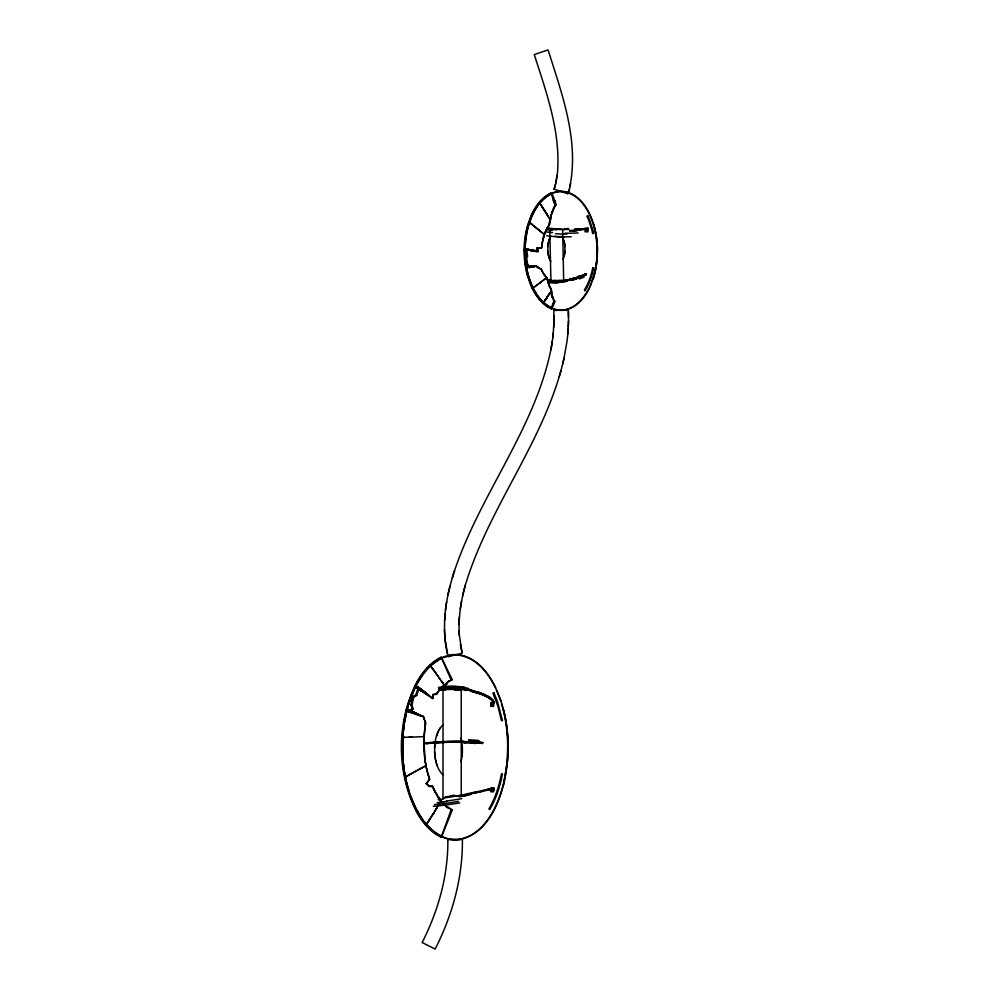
<?xml version="1.0" encoding="UTF-8"?>
<svg xmlns="http://www.w3.org/2000/svg" width="999" height="999" viewBox="0 0 999 999"><rect width="100%" height="100%" fill="white"/><g stroke="black" fill="none" stroke-linecap="round" stroke-linejoin="round"><path stroke-width="1.5" d="M495.679 687.662C488.698 673.139 477.322 658.416 460.651 655.069A30.494 30.494 0 0 0 449.587 655.069C424.875 660.863 412.662 687.137 406.743 709.54L409.652 712.075L423.276 716.283L424.413 719.63A42.907 31.119 59.5 0 0 425.137 721.603C424.762 733.553 422.689 746.365 424.825 758.628M423.888 742.407L425.487 763.161M568.518 320.979L568.294 309.715L553.758 310.527L553.946 315.634A150.824 150.487 4.2 0 1 553.958 320.754L553.309 332.729A170.017 169.455 -27.8 0 1 552.797 337.887L552.285 341.308A183.479 183.067 4.2 0 1 551.76 344.755A190.522 190.072 1.9 0 1 550.849 349.925C534.328 429.682 480.144 494.355 454.508 570.754A250.986 250.699 -19.2 0 0 452.347 577.659L449.962 586.276A199.688 199.525 -9.2 0 0 447.952 594.904L446.665 601.798A169.555 169.43 -21.2 0 0 446.116 605.244A160.851 160.727 -24 0 0 445.454 610.414L445.092 613.861A146.204 146.116 -21.2 0 0 444.617 620.741L444.505 629.345A130.644 130.544 -47.7 0 0 444.63 632.779A125 124.912 -43.6 0 0 445.104 639.647L448.052 656.718L462.187 653.209L459.34 635.177A110.077 110.027 -7.9 0 1 459.103 630.606L459.065 624.475A126.611 126.536 -31.6 0 1 459.24 619.842A131.381 131.306 -31.8 0 1 459.453 616.745L460.302 608.94A157.455 157.343 -10.1 0 1 461.588 601.048L462.562 596.278A183.978 183.841 3.1 0 1 463.661 591.483A199.263 199.088 -7 0 1 464.485 588.261A203.484 203.321 -6.2 0 1 465.359 585.039C487.45 511.613 537.1 450.049 559.228 376.598A268.881 268.306 22.6 0 0 560.826 371.091L562.737 363.736A235.414 234.89 8.8 0 0 564.023 358.204L566.957 341.521A181.855 181.456 6.4 0 0 567.619 335.926L568.518 320.979A170.891 170.504 7.4 0 1 568.331 326.598M423.901 741.246L423.938 740.084M432.942 695.916L432.792 695.054M442.844 725.087L442.407 725.486A15.11 15.11 0 0 0 441.133 726.86L440.334 727.921A22.003 22.003 0 0 0 439.198 729.707A26.386 26.386 0 0 0 438.174 731.718A30.22 30.22 0 0 0 437.55 733.166A32.892 32.892 0 0 0 436.975 734.702A36.663 36.663 0 0 0 436.463 736.313L436.226 737.137A44.243 44.243 0 0 0 435.277 741.495L435.139 742.394A51.124 51.124 0 0 0 434.64 747.989L434.64 751.772A51.111 51.111 0 0 0 435.139 757.354L435.439 759.153A43.794 43.781 0 0 0 436.226 762.612L436.463 763.448A36.688 36.676 0 0 0 437.25 765.833A32.892 32.892 0 0 0 437.849 767.319A30.182 30.182 0 0 0 438.499 768.731A26.411 26.411 0 0 0 439.198 770.042A21.978 21.978 0 0 0 440.334 771.827L441.133 772.889A15.122 15.122 0 0 0 442.407 774.262L442.844 774.662M461.988 756.443A51.299 51.299 0 0 0 462.362 751.772L462.362 747.989A51.124 51.111 0 0 0 461.875 742.394L461.725 741.495A44.243 44.243 0 0 0 461.001 737.986M423.951 739.472L424.001 738.336M578.583 229.47C580.956 229.146 591.333 228.921 585.851 229.945L587.287 228.796L578.646 228.796M447.34 806.98L451.198 809.552L441.183 837.249A41.009 41.009 0 0 1 434.952 833.628L434.503 833.316A46.791 46.791 0 0 1 431.943 831.318A48.227 48.227 0 0 1 430.681 830.231A59.178 59.178 0 0 1 423.926 823.026A73.189 73.189 0 0 1 420.242 818.019A81.281 81.281 0 0 1 417.495 813.623C396.004 773.164 396.004 721.29 417.495 680.843A84.191 84.191 0 0 1 418.843 678.596A79.858 79.858 0 0 1 419.53 677.509A77.972 77.972 0 0 1 420.954 675.386A71.916 71.916 0 0 1 423.526 671.89L423.913 671.415A64.248 64.248 0 0 1 426.223 668.681A58.929 58.929 0 0 1 427.822 666.97A57.33 57.33 0 0 1 428.633 666.158A54.933 54.933 0 0 1 429.445 665.359A50.587 50.587 0 0 1 430.681 664.223A50.549 50.549 0 0 1 431.943 663.136A46.791 46.791 0 0 1 434.503 661.138L434.94 660.826A41.009 41.009 0 0 1 441.158 657.167L452.272 679.62L449.15 681.181M406.031 781.942A140.697 140.659 50.4 0 1 404.757 775.861L404.22 772.776A153.459 153.459 0 0 1 403.321 766.495A158.903 158.903 0 0 1 402.46 756.917A162.025 162.025 0 0 1 402.297 740.771L402.46 737.549A158.629 158.479 -75 0 1 402.972 731.143A153.459 153.459 0 0 1 403.746 724.812A148.913 148.913 0 0 1 404.757 718.593A140.722 140.722 0 0 1 406.743 709.54L408.791 711.812L406.668 709.552M424.026 737.724L424.2 734.877M525.312 245.142L526.011 237.999M403.109 736.775L403.109 757.679M562.986 259.465A18.606 18.606 0 0 0 563.349 258.554L563.985 256.606A27.235 27.235 0 0 0 564.373 255.032A28.859 28.809 3.3 0 0 564.66 253.396A28.596 28.521 41 0 0 564.797 252.272A32.355 32.355 0 0 0 564.91 251.136L564.91 246.528A32.343 32.343 0 0 0 564.735 244.83A28.634 28.634 0 0 0 564.373 242.632A27.298 27.248 3.8 0 0 563.985 241.059L563.349 239.111A18.656 18.619 3.4 0 0 562.787 237.762A16.946 16.908 -0.5 0 0 562.574 237.337M424.25 734.228L425.736 722.864M538.961 299.038L538.199 298.089A45.055 45.055 0 0 1 537.2 296.765A44.605 44.605 0 0 1 536.463 295.729A54.183 54.183 0 0 1 535.289 293.956A50.137 50.137 0 0 1 534.602 292.844L533.291 290.547A57.43 57.43 0 0 1 532.667 289.348L531.855 287.724A63.511 63.511 0 0 1 531.081 286.051L527.122 274.713A69.718 69.718 0 0 1 526.76 273.264C523.189 258.591 523.189 243.044 526.76 228.371A69.718 69.718 0 0 1 527.122 226.923L531.081 215.584A63.511 63.511 0 0 1 531.855 213.911L532.667 212.287A57.43 57.43 0 0 1 533.291 211.089L534.602 208.791A55.519 55.519 0 0 1 535.751 206.955A46.778 46.778 0 0 1 536.463 205.906A44.605 44.605 0 0 1 537.2 204.87A45.055 45.055 0 0 1 538.199 203.546L538.698 202.909A41.808 41.808 0 0 1 542.182 199.113A36.301 36.301 0 0 1 544.443 197.09A34.765 34.765 0 0 1 545.029 196.628A32.505 32.505 0 0 1 546.79 195.342A30.807 30.807 0 0 1 548.301 194.38A28.696 28.696 0 0 1 549.213 193.856A28.272 28.272 0 0 1 550.449 193.219A25.962 25.962 0 0 1 551.386 192.795L551.71 195.28M403.646 730.406L404.12 726.46M541.745 246.803C542.857 249.638 534.415 247.477 538.086 248.127M541.783 246.466L541.583 248.202L539.073 248.039M525.774 238.511L525.524 240.534A96.216 96.216 0 0 0 525.074 246.741M541.783 246.229L542.494 241.683A37.05 31.781 85.9 0 1 542.682 240.722L543.456 237.6M541.82 245.904L542.257 242.969M548.975 280.045L548.239 280.619L549.138 280.731M548.488 280.657L548.314 279.97M549.25 223.601L549.363 222.827M550.861 236.151A12.85 12.85 0 0 0 550.636 236.538A15.447 15.447 0 0 0 550.199 237.337A16.583 16.583 0 0 0 549.8 238.199A19.868 19.83 0.3 0 0 549.25 239.573L549.088 240.06A24.725 24.675 -1.5 0 0 548.526 242.095L548.414 242.632A27.835 27.772 2.6 0 0 548.114 244.268L548.039 244.83A31.244 31.181 -2.9 0 0 547.864 246.528L547.864 251.136A31.269 31.194 -2.8 0 0 548.039 252.834L548.114 253.396A27.835 27.785 -0.4 0 0 548.414 255.032L548.526 255.557A24.638 24.638 0 0 0 549.088 257.605L549.25 258.079A19.88 19.843 -5 0 0 549.987 259.902A16.621 16.621 0 0 0 550.412 260.739A15.422 15.422 0 0 0 550.861 261.513M549.775 222.527L550.262 219.83M526.223 236.488L527.022 232.018M404.682 722.564L405.07 720.242M526.048 236.488L526.748 232.517A86.001 86.001 0 0 1 528.096 226.736L528.633 224.862M542.332 242.832L543.019 239.61M549.675 220.904L549.537 221.666A42.47 32.23 72.2 0 0 549.462 222.877M405.494 717.944L406.106 714.897M568.543 191.796A84.853 84.703 -13 0 0 569.318 189.111C579.87 141.908 562.162 94.48 548.076 49.95L534.253 54.558C546.74 93.481 561.413 133.841 557.205 175.387A85.614 85.502 -0.2 0 1 556.855 177.81L556.655 179.008A78.197 78.072 -6 0 1 555.819 183.104L554.108 189.223L567.932 193.806L568.768 191.134M408.466 710.077L412.624 712.999L408.466 710.077L411.026 710.976L413.236 708.791L412.3 708.453L410.876 704.844L411.65 701.31M550.549 217.158L552.147 211.363M413.236 708.791L411.913 705.207L412.674 701.698L413.936 696.902L416.708 695.479L418.768 689.098L417.969 688.473L432.729 698.713L432.929 697.777A57.093 42.12 70.6 0 1 433.054 695.953M527.222 231.044L528.021 227.672M551.598 194.131C551.51 191.633 553.921 198.027 554.807 201.149M586.163 230.532L587.837 229.033L585.814 228.621M551.273 215.634L550.799 217.582M491.858 789.322L493.518 788.223L491.396 789.934L491.77 790.596C495.429 786.75 494.455 790.671 493.119 788.411M491.77 790.596L493.681 789.772L494.018 788.361L494.068 789.51L492.957 789.185M406.605 712.649L407.142 710.426M409.652 712.075L406.83 709.615L405.369 715.534A148.764 148.601 -72.9 0 0 403.746 724.812M503.496 784.914L507.554 760.127L507.779 737.549A158.754 158.729 79.7 0 0 506.918 727.959A158.903 158.903 0 0 1 507.779 737.549A162.025 162.025 0 0 1 507.942 753.696A158.903 158.903 0 0 1 507.267 763.323A153.459 153.459 0 0 1 506.493 769.642A148.913 148.913 0 0 1 505.482 775.861A140.722 140.722 0 0 1 503.496 784.914C497.577 807.317 485.364 833.603 460.651 839.385A30.494 30.494 0 0 1 449.587 839.385C424.875 833.591 412.662 807.317 406.743 784.914A140.722 140.722 0 0 1 405.369 778.92A148.913 148.913 0 0 1 404.22 772.776M544.692 275.112L544.517 274.862A26.985 21.828 79.2 0 1 543.956 274.163L543.493 273.351A30.607 24.351 76.5 0 1 542.807 272.19L541.895 270.816A34.778 27.672 76.5 0 1 541.458 269.905L541.171 269.093M412.162 699.213L412.924 696.453L415.809 695.004L416.708 695.479M407.517 708.953L408.104 706.768M528.146 227.198L528.946 224.388M551.573 214.435L552.022 212.887M543.506 237.712L543.718 236.676M415.809 695.004L417.882 688.548L415.434 686.763L418.718 687.574L432.942 698.388M543.631 236.988L543.419 238.024A46.341 35.102 -88.6 0 0 542.907 239.56M543.693 237.1L543.806 236.376A42.682 32.293 -89 0 1 544.093 235.477L544.905 233.129M408.728 704.607L409.153 703.196M587.837 229.033L587.524 229.995L587.187 228.571L587.887 229.308M586.55 229.108L587.35 229.92L587.05 228.721C585.976 230.632 588.511 229.645 586.85 229.37M529.233 223.476L530.981 218.569M409.602 701.785L410.065 700.386M544.168 235.564L544.268 235.264A41.571 31.568 -88.6 0 1 545.317 232.292L545.829 231.181M551.748 306.78L552.909 303.758M525.174 240.472A96.004 95.767 -12.8 0 1 525.412 238.436A90.11 90.11 0 0 1 526.398 232.405A86.264 86.264 0 0 1 527.272 228.496A81.206 81.206 0 0 1 528.883 222.852C533.204 209.678 541.62 195.504 555.956 191.833A22.54 22.502 -7.1 0 1 559.752 191.284M555.956 191.82A22.527 22.527 0 0 1 566.083 191.82C581.743 195.979 590.259 212.075 594.28 226.586A86.476 86.314 15 0 1 595.641 232.405A90.797 90.572 28.1 0 1 596.341 236.401A95.904 95.729 14.6 0 1 597.077 242.532A98.239 98.052 17 0 1 597.427 248.739L596.628 263.199A90.959 90.772 15.6 0 1 595.641 269.231A86.613 86.426 17.4 0 1 594.78 273.139A81.206 81.206 0 0 1 593.169 278.783L590.184 285.614M410.302 699.7L411.026 697.639M411.276 696.965L412.038 694.967M449.637 808.416L452.297 809.977L441.546 836.925L441.546 835.876M554.22 202.635L555.032 205.057L553.296 208.541M527.422 262.475L526.61 258.042L527.534 256.094A73.064 66.808 49.5 0 1 527.41 254.608M552.559 210.277L552.847 209.578M545.242 232.268L546.191 230.057A36.114 27.323 -89.4 0 1 546.703 228.983M553.883 301.311L552.647 297.44M552.884 297.128L554.67 302.123M531.156 218.132L531.693 216.858A63.849 63.849 0 0 1 532.242 215.597A61.201 61.201 0 0 1 532.817 214.373A58.229 58.229 0 0 1 533.404 213.162A56.081 56.081 0 0 1 534.015 211.988L534.228 211.601A52.635 52.635 0 0 1 534.865 210.452L535.077 210.077A60.552 60.552 0 0 1 535.739 208.966A53.084 53.084 0 0 1 535.951 208.604M552.959 210.29L556.018 204.708L555.594 203.459M412.562 693.643L413.099 692.344M493.681 789.772L494.155 788.636M487.762 789.385L493.144 788.136L494.255 789.073C492.957 785.926 492.32 791.857 493.269 788.186M553.121 305.906L551.46 308.791L551.623 307.392M591.196 284.128C585.839 295.192 577.859 307.33 564.785 309.702A22.078 22.078 0 0 1 557.255 309.702C549.188 308.291 542.532 302.647 537.862 296.166M413.374 691.695L415.097 687.924M548.301 307.242A27.897 27.897 0 0 0 551.386 308.841L551.623 307.48M414.835 687.899L408.691 703.895A133.329 133.329 0 0 0 406.368 712.649M441.183 837.249L441.67 836.2M589.71 287.487C584.977 297.39 577.222 307.118 566.083 309.802A22.527 22.527 0 0 1 555.956 309.815C538.261 304.895 529.795 285.751 526.398 269.231A91.034 90.797 -18.3 0 1 525.424 263.199L525.174 261.164M416.608 684.902L417.557 683.154A81.468 81.468 0 0 1 418.519 681.43L419.18 680.319M417.295 683.116L422.739 674.5M527.322 254.62L526.835 250.1L525.836 250.087L526.273 256.643A35.527 17.383 -7.3 0 0 525.611 258.129L526.123 261.139M439.135 804.17L440.571 802.01M439.223 804.22L439.81 803.084L432.38 815.234M434.877 811.063L436.613 808.266M436.101 809.277L436.688 808.328M434.965 811.101L433.366 813.661L433.816 812.774M548.738 225.674L548.588 225.924A33.367 25.025 -88.7 0 0 547.877 226.785M432.305 815.184L429.82 819.255L432.804 814.397M548.663 225.474L549.512 224.5M425.899 825.311L429.745 819.205L429.095 820.366M551.123 291.233L548.613 294.942M428.446 821.378L429.47 819.792M428.796 820.853L426.161 824.912M549.35 293.981L549.962 292.869M549.025 294.493L544.954 300.424M427.285 823.001L427.797 822.227M426.436 824.475L426.885 823.626M547.102 297.252A18.906 1.049 -57.9 0 0 547.976 295.929L545.242 300.187L545.591 299.488M547.477 296.853L547.19 297.277A16.683 0.937 -58 0 1 546.715 297.964L546.853 297.615M546.091 298.763L546.665 298.064M545.392 299.787L543.019 303.384L543.868 302.16M544.979 300.399L543.831 302.06M544.68 300.999L544.08 301.698M543.706 302.247L543.581 302.41A38.799 38.799 0 0 1 541.321 300.137L541.058 299.85A44.431 44.431 0 0 1 540.284 298.963A45.255 45.255 0 0 1 539.522 298.052A42.183 42.183 0 0 1 538.786 297.115A45.467 45.467 0 0 1 537.574 295.467A52.06 52.06 0 0 1 536.638 294.093A52.235 52.235 0 0 1 536.176 293.381M437.487 692.569L440.959 688.136A42.857 28.234 -78.4 0 1 441.758 687.137M423.002 674.562L422.29 675.561A77.685 77.685 0 0 0 419.855 679.22A80.082 80.082 0 0 0 419.518 679.77M551.748 193.843L551.386 192.795M438.386 691.146L440.759 688.199M428.047 774.275L429.495 779.22L426.286 783.503L427.809 785.226A34.191 26.761 58.3 0 0 429.383 786.513L432.604 786.725M426.298 783.778L429.695 779.445L428.209 774.799M424.213 672.552L428.833 667.295M546.815 196.616A31.918 31.918 0 0 0 545.392 197.69L544.005 198.863A37.6 37.6 0 0 0 542.644 200.137A38.986 38.986 0 0 0 541.583 201.224L541.321 201.498A43.619 43.619 0 0 0 540.284 202.66L538.536 204.845A47.128 47.128 0 0 0 537.574 206.169L537.337 206.506A52.41 52.41 0 0 0 536.176 208.254M528.733 221.89L531.818 224.4L530.394 223.127M543.731 233.978L540.909 231.768M420.804 715.659L410.077 710.639L410.552 710.089M441.795 687.212L442.944 686.051M436.488 694.068L436.151 694.417A51.711 35.839 -82.2 0 1 437.412 692.594M492.857 700.262C495.154 701.548 493.306 706.243 491.396 704.532L493.206 703.046L492.569 701.098M430.432 665.734L440.621 658.503L451.448 655.157A30.045 30.045 0 0 1 458.791 655.157C481.281 658.753 493.943 681.355 500.974 700.898M537.462 249.463C541.283 255.744 527.659 247.115 524.525 249.85L526.51 249.213L524.4 249.825L533.154 250.537L524.8 249.388M491.396 704.532L493.056 703.446L492.944 701.773A15.485 4.695 19.3 0 0 492.445 700.923M491.77 705.194L493.643 703.796L493.831 701.985M545.404 278.746L545.991 278.172L540.696 282.305L544.08 279.633M544.767 279.233L546.053 278.246M431.031 666.633L430.157 665.309M532.18 288.536L533.553 287.5M539.685 283.067L540.634 282.23M541.183 281.818L539.123 283.366L540.172 282.705M533.041 287.887L534.602 286.85M533.404 287.737L537.837 284.44M537.387 284.777L539.198 283.429M535.839 285.814L536.613 285.339M524.325 249.812L525.636 249.038M446.815 682.754L448.239 681.718M539.273 202.298L539.66 203.072M551.398 308.841L551.748 307.779A27.298 27.298 0 0 1 549.138 306.506A28.459 28.459 0 0 1 547.39 305.407A32.343 32.343 0 0 1 545.117 303.721L544.005 302.772A40.235 40.235 0 0 1 543.456 302.272M549.712 218.981L548.738 217.407M404.92 777.297L405.944 776.722M405.032 777.135L405.894 776.648M405.419 776.91L407.517 775.848M405.457 776.997L407.467 775.761M423.913 766.658L424.887 766.108M407.142 775.948L408.341 775.274M407.192 776.023L409.265 774.762M413.948 772.277L423.951 766.733L422.065 767.794M408.741 775.062L409.715 774.512M422.015 767.707L418.481 769.667M408.828 775.112L411.438 773.663M409.265 774.874L410.826 773.9M410.277 774.312L411.963 773.276M411.401 773.688L413.911 772.202M412.038 773.338L416.858 770.566M417.719 770.192L415.409 771.478L416.084 770.991M526.648 249.063L525.374 249.825L529.97 250.225L525.474 250.025L528.821 250.15M491.396 789.934L492.744 789.46M526.223 249.475L525.486 249.85L526.91 249.113L525.412 249.825L527.484 249.238L525.449 249.837L527.185 249.176L525.536 249.85L526.835 250.1M584.977 274.925L586.288 274.288L585.402 273.988A12.537 0.974 -20.3 0 1 584.69 274.325L583.716 274.762M537.924 267.22A17.245 13.337 29.7 0 1 536.8 266.321L526.935 266.558L530.294 267.357L527.484 266.958M584.765 274.288L586.001 273.701M586.288 274.288L585.127 274.126M450.949 680.244L452.272 679.62M581.555 276.373A15.297 2.373 -15.8 0 0 582.742 275.899L584.19 275.274M585.851 229.945L586.713 229.795M582.704 275.187L582.442 275.299A15.247 1.961 -16.8 0 1 581.555 275.637L580.631 275.999M524.487 249.837L526.835 249.275M582.704 275.899L580.656 276.686M555.032 205.057L556.018 204.708M526.036 249.95L533.141 250.437L524.687 249.875L530.581 249.887L525.624 249.875L528.496 249.45L525.624 249.875L527.797 249.3C521.79 250.437 537.612 249.463 538.299 251.548M577.784 276.985L576.985 277.235M527.047 249.638L525.724 249.887L529.27 249.613L524.575 249.862L530.806 250.075L524.937 249.925L529.283 249.775L526.473 249.7M524.637 249.875L527.959 249.5M526.935 266.558L531.118 267.158L526.498 266.121L532.267 266.895L526.76 266.084L532.679 266.795L536.513 265.934L526.673 266.096L531.868 266.983L526.336 266.159L527.022 269.618M483.266 790.384L485.964 789.784M483.404 790.359L479.895 791.133M485.839 789.809L486.575 789.647M481.98 791.445L490.147 789.66M481.518 791.545L482.23 791.395M486.388 789.685L487.425 789.46M480.057 791.87L481.218 791.62M487.075 790.321L488.074 790.097M487.175 789.51L487.912 789.36M480.432 791.795L479.295 792.045M479.133 791.295L477.822 791.583M478.509 792.207L476.885 792.557M527.859 266.883L533.878 266.109L528.034 265.859L535.464 266.171L532.729 266.346M488.311 789.272L490.01 788.91M476.098 791.957L476.723 791.82M476.261 792.694L477.122 792.507M475.212 792.145L475.886 791.995M475.362 792.881L476.048 792.744M474.3 792.332L475.024 792.182M475.187 792.919L473.538 793.268M474.15 792.357L471.491 792.919M472.352 792.731L473.264 792.544M473.414 793.293L471.64 793.656M471.416 792.931L469.518 793.318A61.963 8.429 -11.2 0 1 467.532 793.656M489.997 789.697L491.383 789.41M471.578 793.668L466.67 794.642M532.679 266.795L526.948 266.046L533.266 266.296L528.434 267.257L529.907 267.432L527.672 266.92L533.916 266.596L526.76 266.084L536.126 266.134L528.808 266.696L531.53 267.095L527.922 266.371M527.672 266.92L530.681 267.27L526.336 266.159L530.906 266.77L533.404 266.708L527.422 265.971L535.988 266.059L533.104 266.271M490.746 788.76L490.297 788.848A14.798 1.061 -16.1 0 1 491.87 788.636M526.535 263.099L527.26 265.996L532.917 266.808L528.708 266.721L531.093 267.195L529.27 267.095L527.06 266.533L532.43 266.908L526.261 266.171M528.446 266.271L534.477 266.396L527.509 265.946L533.116 266.708L529.62 266.533M529.008 266.658L528.046 266.346L529.732 266.034L527.26 265.996L536.513 265.934M527.622 266.433L526.585 266.109L527.947 266.371M526.411 266.146L530.831 266.321M454.97 796.34L461.238 795.266L461.238 689.672M453.983 796.503L448.339 797.364M447.29 797.514L443.007 798.089L443.007 689.572L456.943 689.347M444.305 797.539L445.579 797.364M468.668 690.297C459.24 688.973 447.29 687.524 439.198 690.346L440.509 690.197A88.936 66.159 14.1 0 1 445.679 689.897M439.198 690.346L439.548 689.535M427.147 743.593L423.913 743.955L423.851 743.194L425.462 743.006M423.851 743.194L424.65 743.106M563.911 280.682L563.349 280.744A49.151 35.24 -8.6 0 1 561.026 281.044M425.424 743.019L429.508 742.594M526.523 249.538L528.134 249.375M427.11 743.593L427.959 743.518M427.909 743.518L432.018 743.144M525.899 249.925L527.659 249.762M417.107 686.975L416.158 687.062L418.456 687.237L416.096 687.012M429.458 742.607L430.319 742.519M430.269 742.532L433.591 742.257M431.955 743.144L432.829 743.081M525.599 258.129L526.61 258.042M432.754 743.081L435.277 742.894M549.762 228.359L550.911 280.569L563.661 280.369L562.662 229.233L549.762 228.359A88.861 54.558 -0.7 0 1 547.065 228.097M433.516 742.257L436.85 742.02M434.328 742.195L436.039 742.07M435.189 742.894L436.088 742.831M436.001 742.844L436.9 742.781M436.763 742.02L438.486 741.92M436.813 742.781L441.783 742.507M437.574 741.97L440.934 741.782M526.548 256.156L527.534 256.094M437.712 742.732L440.971 742.544M427.759 784.902A34.266 26.823 59.8 0 0 428.496 785.589L432.392 786.25M440.01 741.832L441.745 741.745M532.842 266.383L535.551 266.246L526.948 266.046L532.03 266.496M441.62 741.745L444.992 741.595M441.658 742.507L445.017 742.357M402.472 737.524L401.873 737.462M402.597 737.512L404.657 737.424L401.91 737.549L403.047 737.399M442.432 741.708L443.244 741.67M403.646 737.374L412.375 737M409.041 737.237L422.989 736.638M442.594 742.457L443.406 742.432M444.043 741.633L445.791 741.57M444.068 742.394L446.628 742.307M445.641 741.583L447.402 741.52M445.679 742.332L447.427 742.282M446.441 741.545L449.001 741.47M531.68 266.571L534.015 266.508L530.531 266.383M447.265 742.282L449.013 742.232M448.039 741.495L450.586 741.445M448.064 742.257L450.599 742.207M449.625 741.458L452.172 741.408M449.637 742.22L452.185 742.17M451.198 741.433L455.294 741.383M451.211 742.195L453.746 742.157M417.195 686.425L415.109 686.525L417.532 686.688L415.184 686.588L418.294 687.262L415.109 686.525L415.934 686.301L428.396 694.904L416.845 687.599L427.572 694.268L417.694 688.261M452.759 741.408L456.83 741.383M452.759 742.17L455.294 742.145M586.076 229.283L585.277 229.283M454.308 742.157L456.83 742.145M455.831 741.383L458.354 741.383M455.831 742.145L458.354 742.145M493.643 788.074L490.734 788.074L490.734 791.782L493.643 791.782L493.643 788.074L494.068 789.51M525.224 249.975L531.943 250.299M457.355 741.383L465.01 741.495M457.355 742.145L464.273 742.245M528.221 250.037L532.542 250.412L526.173 249.975L528.858 250M458.853 741.395L463.961 741.47M458.853 742.157L463.236 742.22M564.997 229.62C559.677 229.77 549.662 228.609 547.315 228.409A35.015 26.186 -88.8 0 0 546.815 229.083M526.248 249.987L533.716 250.562L526.323 250L530.594 250.349M525.299 249.987L534.315 250.687M529.57 267.033L531.53 267.095L527.335 266.483M466.77 741.558L468.144 741.608M526.685 249.75L529.77 249.862M525.474 250.025L529.458 250.274M526.573 250.05L529.97 250.225M470.804 741.733L471.441 741.77M531.967 267.008L528.708 266.721M529.195 266.633L530.906 266.77M528.733 266.221L527.672 265.921L534.989 266.371L527.672 265.921L528.583 266.246M527.784 266.408L529.445 266.583M527.147 266.021L530.556 266.346L527.759 265.909L529.045 266.159M529.37 267.058L530.419 267.307M528.184 267.307L529.545 267.52L528.434 267.257M471.64 690.871L472.602 691.083M472.515 691.058L473.426 691.271M418.718 687.574L415.347 686.7L419.98 688.473C411.8 685.164 426.086 691.358 426.923 694.093L417.832 688.361L427.672 694.692L417.969 688.473M475.387 691.758L476.273 691.995M475.187 692.494L482.48 694.854M418.119 687.787L416.458 687.3L419.568 688.136M477.747 692.419L478.546 692.669M414.173 713.473L407.867 709.952L409.852 712.1L407.13 709.715L409.49 711.975L407.804 709.852L414.86 713.686L407.729 709.914L412.874 713.074M415.596 713.973L409.265 710.351L416.084 713.436L407.23 709.752L416.958 714.41C391.795 702.147 418.369 716.895 423.414 716.508L423.613 717.17M406.743 709.59L412.262 712.886L407.355 709.789M407.018 710.464L408.042 711.575L407.192 710.526L407.817 710.726M414.86 712.974L408.166 710.052L411.126 712.512L408.054 709.939L410.252 712.225L407.967 709.914L410.676 712.362M409.016 710.339L420.467 715.409L409.016 710.339L418.419 714.884M408.928 711.026L416.271 714.185L408.716 710.164L418.731 714.872M412.937 712.362L408.828 710.277L414.947 713.761L408.841 710.214L419.98 715.396M410.876 704.844L411.913 705.207M417.907 714.622L409.415 710.414L414.36 712.811L409.39 710.464L412.2 712.125M416.745 687.512L421.903 690.034L416.745 687.512L421.378 689.61M480.856 693.431L482.992 694.23M415.834 687.062L421.253 689.497L415.734 686.975L419.642 688.286L415.434 686.763L420.891 689.21L416.546 687.374L423.501 692.07M451.198 809.552L452.297 809.977M418.294 688.061L415.946 687.137L421.853 689.934L417.994 687.836M416.071 687.225L425.224 692.482L416.071 687.225L422.465 690.409M416.883 687.824L426.76 693.656L416.883 687.824L419.168 688.611M420.154 688.661L415.621 686.9L420.691 689.073M419.592 715.134L408.828 710.277M414.223 712.799L410.252 710.701L421.653 715.933L410.077 710.639M412.924 696.453L413.936 696.902M484.003 695.479L487.025 696.927M409.927 711.35L408.366 710.039L417.107 714.372L408.316 710.102L411.6 712.662L408.866 711.063M554.033 300.911L554.982 301.336M419.193 715.134L409.727 710.514L415.384 713.136M416.321 687.412L423.114 690.896L416.196 687.312L419.755 689.085M409.39 710.464L413.861 712.662M416.271 714.185L409.115 710.301M410.826 710.901L415.609 713.274L410.439 710.764L414.672 712.949M409.79 711.363L413.511 713.261L407.592 709.864L413.161 713.174L408.591 710.127M412.05 712.075L408.491 710.164L411.638 711.95M417.557 688.149L424.85 692.419L416.595 687.612L423.588 691.408M417.033 687.936L421.228 690.222M409.727 710.514L413.374 712.512M417.42 688.049L426.211 693.518L421.103 690.159M414.335 713.561L408.978 710.252M419.293 688.798L423.788 691.408L416.458 687.512L424.213 691.907M492.582 788.96L493.756 789.647M493.144 788.136L494.205 788.76M422.652 691.395L418.119 688.598L428.446 695.316L418.281 688.711L423.077 691.72M417.882 688.548L418.768 689.098M538.536 267.894L538.961 268.157A16.708 12.737 27.8 0 0 541.108 269.343M408.017 710.002L410.489 711.575M441.158 657.18L441.67 658.266M448.688 807.766L448.064 807.304M537.986 267.145L539.148 267.944A15.572 12.363 29.6 0 0 541.121 269.206M490.459 698.139L491.183 698.676M408.716 710.164L410.514 711.55M490.846 699.4L489.223 698.214L492.02 700.461M416.945 686.85L418.618 688.174M533.816 225.899L534.727 226.623M533.366 225.649L534.665 226.698M531.543 224.063L539.073 230.145M531.88 224.325L532.929 225.299M535.139 227.085L537.824 229.258M530.194 222.964L530.931 223.564M537.812 229.246L541.633 232.255M538.449 229.645L540.322 231.169M529.92 222.852L529.208 222.278M529.67 222.652L529.133 222.09M542.32 232.804L543.019 233.391M407.23 709.752L408.579 710.963L407.892 709.877M407.192 710.526L408.404 711.688L407.392 710.589M408.141 710.764L409.14 711.862L408.316 710.813M441.009 800.786L441.558 801.435A43.494 27.547 77.7 0 0 442.42 802.334M424.213 821.902C430.931 830.519 440.309 837.924 451.448 839.31A30.045 30.045 0 0 0 458.791 839.31C482.33 835.414 495.142 811.313 501.548 790.559A133.329 133.329 0 0 0 503.883 781.805A144.805 144.805 0 0 0 505.669 772.677L506.143 769.555A155.657 155.657 0 0 0 507.192 760.077A160.352 160.352 0 0 0 506.905 731.318M440.422 799.749L440.696 800.087A47.428 30.957 78.7 0 0 441.483 801.198M545.192 275.874L545.566 276.336A27.485 19.955 71.7 0 0 546.353 277.198A25.262 18.569 73.4 0 0 546.84 277.797A37.275 29.021 -74.1 0 0 547.165 279.645M544.83 275.399L547.115 278.072L548.089 282.068M429.945 665.184L430.731 666.071M431.281 666.82L432.917 669.03L432.317 668.219M430.881 666.271L431.68 667.507M431.943 667.856L432.505 668.631M432.579 668.581L433.504 669.992M433.141 669.492L434.615 671.528L433.841 670.454M433.241 669.48L433.941 670.429M439.135 798.376L438.549 797.227M423.002 819.892L422.29 818.893M437.812 675.836L434.677 671.453M436.775 674.525L435.077 672.002L435.439 672.664M436.388 673.826L437.25 675.199M438.748 677.322L439.822 678.858L437.724 675.873L438.236 676.598M422.739 819.967L416.046 808.99L410.527 796.141M439.348 678.021L442.844 683.016M440.959 680.481L441.546 681.33M539.46 202.747L541.271 205.532M541.021 205.145L541.745 206.256L540.909 204.807M543.406 273.351L543.743 273.876A28.197 22.627 77.3 0 0 544.455 274.912M536.913 294.817L534.24 290.434M541.595 205.844L542.594 207.567M542.032 206.693L547.377 215.185M542.282 207.093L542.869 208.017M542.957 207.967L543.531 209.028M437.013 794.904L437.774 796.078A50.2 37.4 86.6 0 0 438.549 797.227M543.606 208.978L544.205 210.102M544.268 210.04L545.317 211.863L545.004 211.189M545.379 211.8L548.351 216.596M436.85 795.004L434.94 791.757M546.59 213.749L547.452 215.135M547.814 215.909L549.3 218.132M419.18 814.135L418.519 813.024A81.468 81.468 0 0 1 417.557 811.313L416.296 808.965M436.263 793.693L434.602 790.758A59.228 45.392 88.2 0 1 433.928 789.51M492.607 703.858L492.969 704.52M492.607 789.26L492.969 789.922M550.524 288.099L549.725 286.451M433.916 789.435L433.466 788.548A63.137 48.701 88.5 0 1 432.867 787.274M415.996 808.366L413.374 802.759M433.816 789.61L433.379 788.723M532.617 287.262L533.416 288.873M451.211 680.119L441.658 658.279A40.172 40.172 0 0 0 434.79 662.424A46.516 46.516 0 0 0 432.292 664.397A54.933 54.933 0 0 0 426.735 669.917A62.363 62.363 0 0 0 425.586 671.241A66.858 66.858 0 0 0 423.726 673.588M548.701 284.727A35.177 26.386 -76.5 0 0 549.038 285.589A34.878 26.061 -76.7 0 0 549.4 286.426L549.862 287.175A38.774 24.476 -88.4 0 0 550.274 287.974A33.004 23.689 -79.8 0 0 550.711 288.748L551.086 290.597M441.633 836.113L441.658 836.175A41.983 41.983 0 0 1 432.729 830.381A54.933 54.933 0 0 1 427.122 824.974A62.363 62.363 0 0 1 425.961 823.663A68.631 68.631 0 0 1 423.726 820.878M496.565 690.409L501.873 703.721L504.882 715.534A148.913 148.913 0 0 1 506.018 721.69A153.459 153.459 0 0 1 506.918 727.959L506.493 724.812A148.901 148.888 63.2 0 0 504.882 715.534A140.722 140.722 0 0 0 503.496 709.54M531.868 285.614L530.457 282.193A77.123 77.123 0 0 1 529.195 278.609M413.099 802.11L412.562 800.811M425.699 723.014L424.937 721.116M531.505 284.353L529.233 278.159M412.038 799.5L411.276 797.489M411.026 796.815L410.539 795.454M553.496 200.487L551.735 195.067M410.065 794.068L409.602 792.682M492.894 788.361L493.344 789.747M409.153 791.27L408.304 788.411M528.946 277.247L528.146 274.438M547.889 282.03L547.714 281.431A37.038 28.384 -75.1 0 1 547.477 280.182L547.24 279.608M528.633 276.773L528.096 274.9A86.001 86.001 0 0 1 526.748 269.118L526.373 267.133M428.047 774.6L426.673 768.88M427.897 774.075L426.423 767.769M408.104 787.687L407.517 785.501M528.234 265.821L527.984 264.872M528.021 273.963L527.335 271.079M552.297 295.18L551.698 292.282M407.142 784.04L406.605 781.805M426.561 768.706L426.211 767.057M406.106 779.557L405.494 776.523M426.086 766.108L425.661 763.86M551.473 293.132L551.398 292.719A32.368 23.751 -63.1 0 1 551.223 291.895M425.886 765.396L425.562 763.298M405.07 774.225L404.682 771.902M425.586 763.723L425.374 762.162M425.299 762.037L424.862 758.74M526.011 263.636L525.312 256.493M404.12 767.994L403.646 764.048M551.523 290.996L551.398 289.685A32.492 22.752 -82.6 0 1 550.948 288.911M445.104 639.647L444.705 634.502A130.694 130.619 -28.4 0 1 444.505 629.345M528.883 278.783A81.206 81.206 0 0 1 527.759 275.05A86.264 86.264 0 0 1 526.81 271.191A90.11 90.11 0 0 1 525.699 265.222A95.617 95.617 0 0 1 524.975 259.103L524.975 242.532A95.617 95.617 0 0 1 525.412 238.436A90.559 90.01 -46.3 0 1 526.023 234.39M459.065 624.475A126.673 126.598 -9 0 1 459.24 619.842A131.443 131.356 -13.7 0 1 459.465 616.745M550.849 349.925A190.497 190.06 -0.6 0 0 551.76 344.755A183.504 183.079 6.6 0 0 552.297 341.308M554.058 315.634A77.697 40.097 87.8 0 1 554.058 320.779M461.825 651.71A105.145 105.095 -41.3 0 1 460.889 647.227A104.171 104.121 -37.8 0 1 460.364 644.23M447.252 653.321A120.055 119.992 -43.3 0 1 445.729 644.78A123.002 122.902 39.7 0 1 445.092 639.647M459.34 635.177A110.04 109.977 -34.4 0 1 459.103 630.606M444.617 620.741A146.129 146.004 -42.5 0 1 445.092 613.861M445.454 610.414A160.752 160.577 -41.5 0 1 446.128 605.244A169.443 169.281 -40 0 1 446.665 601.798M460.314 608.94A157.355 157.23 -32.1 0 1 461.6 601.048M447.989 594.904A199.55 199.338 -33.7 0 1 449.987 586.288M462.562 596.278A183.853 183.704 -25 0 1 463.673 591.483A199.138 198.988 -21.8 0 1 464.498 588.274A203.371 203.222 -21.2 0 1 465.372 585.039M452.385 577.672A250.836 250.524 -32.7 0 1 454.545 570.766M560.826 371.091A268.918 268.344 19.1 0 1 559.228 376.598M564.023 358.204A235.439 234.902 8.8 0 1 562.737 363.736M553.334 332.729A170.042 169.48 -27.6 0 1 552.784 337.887M568.231 328.471A174.101 173.701 10 0 1 567.807 334.066M553.921 322.465A152.198 151.86 4 0 1 553.696 327.597M568.394 311.601A156.643 156.169 29.9 0 1 568.543 317.232M569.617 189.148A35.652 15.947 -73.1 0 1 569.043 191.209M556.331 178.958A75.375 71.091 -62.9 0 1 555.619 182.467M556.868 175.349A83.142 79.196 -61.7 0 1 556.505 177.772M554.782 187.038A68.219 68.082 -16 0 1 554.095 189.223M555.681 183.679A72.228 72.09 -14.1 0 1 555.094 185.939M570.591 183.629A93.357 93.207 -6.7 0 1 569.842 187.075M549.325 293.793A23.089 1.061 -57.7 0 1 548.376 295.242M552.01 280.719A53.484 44.718 -12.3 0 1 550.899 280.632M554.994 280.544A52.585 41.658 -10.1 0 1 553.908 280.519M557.917 281.98A53.159 44.905 -13.2 0 1 548.176 281.443M557.779 283.054A54.008 46.366 -14 0 1 547.739 282.442M557.966 282.267A53.709 45.017 -12.4 0 1 548.863 281.83M551.011 279.832A55.045 46.166 -12.5 0 1 549.075 279.633M556.555 281.418A53.047 44.331 -12.3 0 1 550.736 281.156M559.677 280.831A51.461 40.21 -9.8 0 1 556.593 280.919M565.172 281.855A48.851 37.138 -9.4 0 1 557.842 282.417M558.041 280.719A51.773 39.348 -9.3 0 0 559.253 280.669A50.749 37.475 -8.9 0 0 561.013 280.607M562.15 281.518A51.099 39.048 -9.3 0 1 557.842 281.755M564.485 281.144A48.789 36.164 -8.9 0 1 559.64 281.556M563.848 280.432A48.776 34.216 -8.4 0 1 562.112 280.607M567.894 280.744A45.467 29.658 -8.2 0 1 563.96 281.306A46.628 31.206 -8.2 0 0 567.37 280.806M566.683 280.132A46.016 30.669 -8.3 0 1 564.41 280.444M567.207 280.007A44.743 28.871 -8.2 0 1 564.997 280.332M569.942 279.845A41.671 24.975 -8.3 0 1 567.27 280.344M569.905 279.633A41.995 23.789 -8.5 0 1 568.843 279.832A43.619 26.349 -8.3 0 1 567.232 280.12M569.905 279.395A42.095 24.8 -8.3 0 1 567.207 279.895M568.781 279.795A42.745 24.9 -8.3 0 1 567.732 279.982M570.417 279.82A40.759 22.94 -8.5 0 1 568.868 280.132M569.792 279.32A38.724 20.579 -8.7 0 0 571.291 278.996A35.827 17.145 -9.1 0 0 573.176 278.459M572.152 279.683A39.573 21.479 -8.7 0 1 570.067 280.132M570.679 278.471A39.685 21.129 -8.7 0 1 569.667 278.684M573.176 279.845A37.65 19.705 -8.7 0 1 570.641 280.432M573.039 278.846A37.525 19.193 -8.9 0 1 571.003 279.32M575.874 279.158A35.027 16.783 -9.3 0 1 572.365 280.082M574.213 278.783A34.091 15.097 -9.6 0 1 572.827 279.146M572.727 278.259A34.865 15.834 -9.5 0 0 573.663 278.022A32.83 13.624 -10.1 0 0 574.987 277.597M578.096 278.172A30.157 12.737 -9.8 0 1 573.838 279.42M575.349 278.184A31.306 12.275 -10.3 0 1 574.038 278.546M576.023 277.972A30.482 11.663 -10.6 0 1 575.137 278.221M577.16 277.485A29.458 11.264 -10.6 0 1 575.362 278.022M576.873 277.635A27.56 8.966 -11.4 0 1 575.661 277.997M579.67 277.51A27.148 9.303 -11.3 0 1 576.623 278.509M579.208 277.098A25.337 8.629 -11.3 0 1 577.472 277.685M584.365 276.885A20.991 6.681 -11.5 0 1 579.283 278.946M578.733 276.311A22.228 5.382 -13.2 0 1 577.31 276.773M579.632 276.311A23.539 6.269 -12.9 0 1 578.471 276.711M581.031 276.785A20.967 5.669 -12.9 0 1 579.87 277.21M580.531 275.974A19.543 4.133 -14 0 1 579.17 276.461M579.919 275.949A21.054 4.883 -13.8 0 1 579.208 276.199M582.429 275.587A19.48 4.121 -14.4 0 1 580.993 276.149M584.415 274.812A15.722 2.622 -15.9 0 1 583.154 275.362M583.541 275.624A14.523 1.636 -17.5 0 1 582.991 275.861M584.078 274.688A12.537 1.361 -17.7 0 1 583.066 275.125M585.239 274.201A13.761 1.611 -18 0 1 583.891 274.812M586.151 274.762A12.525 1.461 -17.3 0 1 585.077 275.299M584.802 274.962A13.162 1.498 -18.2 0 1 584.028 275.299M586.251 274.488A11.301 0.699 -20.3 0 1 585.739 274.737A10.277 0.624 -20.3 0 0 586.051 274.5M552.147 230.344A87.675 52.972 -0.6 0 1 546.653 229.72M552.484 232.567A88.549 55.045 -0.8 0 1 545.816 231.818M564.123 236.975A77.822 44.768 0 0 1 546.678 235.739M556.743 229.782A82.005 42.845 0.6 0 1 552.347 229.445M555.107 229.208A83.941 44.081 0.7 0 1 553.359 229.071M556.893 229.008A81.768 39.86 1 0 1 555.182 228.896M566.995 234.103A68.082 30.807 1.2 0 1 555.556 233.691M571.203 236.738A65.41 30.507 1.2 0 1 554.62 236.338M564.248 228.709A61.301 18.931 1.5 0 0 565.796 228.746A57.33 15.834 1.4 0 0 567.282 228.734M578.159 232.929A46.466 13.249 1.5 0 1 565.084 233.179M568.893 229.508A53.209 13.836 1.4 0 1 566.62 229.495M568.643 228.521A53.247 12.537 1.3 0 1 567.22 228.521M577.135 230.657A41.159 8.591 1.1 0 1 569.642 230.831M576.51 230.669A43.282 9.316 1.2 0 1 569.717 230.819M573.813 230.369A44.468 8.754 1 0 1 570.004 230.432M577.434 229.995A34.953 4.283 0.3 0 1 573.851 230.082M576.248 229.146A34.041 3.871 0.2 0 1 574.887 229.183M576.236 228.996A31.031 2.922 0 0 1 574.987 229.021M576.997 229.882A31.169 3.172 0.1 0 1 575.661 229.92M576.885 228.871A30.494 2.31 -0.3 0 1 575.661 228.908M578.059 229.033A27.897 1.998 -0.4 0 1 576.798 229.071M578.109 229.708A27.76 1.998 -0.4 0 1 576.848 229.745M578.983 229.782A29.146 2.185 -0.4 0 1 577.622 229.82M580.394 229.133A27.71 1.873 -0.5 0 1 578.983 229.196M578.758 228.808A23.501 0.874 -1 0 1 577.135 228.858M582.867 229.62A22.927 1.011 -0.9 0 1 580.169 229.733M580.719 229.67A26.024 1.411 -0.7 0 1 579.37 229.72M583.691 228.921A24.038 0.987 -1 0 1 581.605 229.021M581.568 229.42A15.335 0.687 -3.5 0 1 582.817 229.383M581.493 228.821A15.072 0.674 -3.5 0 1 582.667 228.783A13.112 0.924 -4.7 0 1 584.09 228.808M582.692 229.433A13.324 0.849 -4.4 0 1 583.803 229.408M583.965 229.395A12.138 0.949 -5.1 0 1 584.64 229.395M584.465 228.783A11.863 1.111 -6.1 0 1 585.102 228.783M585.751 229.408A10.09 1.261 -8.9 0 1 586.513 229.445M551.81 193.756A26.686 26.686 0 0 0 549.138 195.13L548.838 195.292A29.183 29.183 0 0 0 547.39 196.216M553.958 202.298A43.906 2.285 70.9 0 1 553.196 200.025M553.096 210.002A33.467 16.396 -88.3 0 1 553.533 208.978M552.422 211.626A36.051 22.74 81.6 0 1 552.809 210.552M550.636 217.22A40.385 30.107 73.2 0 0 550.349 218.319A41.259 30.869 73.1 0 0 550.112 219.867M549.837 220.979A41.946 31.606 72.7 0 1 550.062 219.842M549.238 224.825A43.219 33.167 71.6 0 1 549.375 223.651M548.414 226.486A37.15 22.577 -79 0 1 548.851 225.762M547.927 226.686A32.817 24.5 -89.2 0 1 548.214 226.199M547.602 227.522A33.267 24.863 -89.1 0 1 548.014 226.785M547.102 228.197A33.779 25.262 -89 0 1 547.502 227.435M544.742 233.029A39.935 30.582 -89.7 0 1 545.079 232.168M537.537 249.45A40.784 32.168 60.4 0 1 537.075 248.164M527.797 264.91A66.471 60.914 44.1 0 1 527.247 262.5M541.87 270.217A35.077 27.735 77.3 0 1 541.296 269.018M541.945 270.966A32.13 25.912 78.3 0 0 542.569 272.103A30.195 24.388 78.6 0 0 543.281 273.139M545.342 275.649A28.821 20.629 72.6 0 1 544.83 274.937M532.055 285.614A63.849 63.849 0 0 1 531.693 284.777M532.242 286.026A61.201 61.201 0 0 0 532.817 287.262A58.229 58.229 0 0 0 533.404 288.474A56.081 56.081 0 0 0 534.015 289.648M534.228 290.035A52.635 52.635 0 0 0 534.865 291.184L535.077 291.558A57.23 57.23 0 0 0 535.951 293.032M548.026 281.943A36.576 27.735 -75.9 0 0 548.389 283.117A36.039 27.098 -76.5 0 0 548.901 284.578M551.423 291.783A35.552 24.5 -67.8 0 1 551.261 290.509M552.047 296.978A33.142 22.952 -67.9 0 1 551.048 293.394M552.447 297.677A32.517 19.655 -77.1 0 1 552.172 296.928M552.722 304.071A20.654 0.912 -67.6 0 1 553.134 303.047M553.883 301.561A29.695 2.46 -69.3 0 1 553.421 302.722M554.82 200.537A57.33 3.422 71.7 0 1 555.656 202.984M553.146 210.502A36.688 23.139 82 0 0 552.609 211.963A38.811 25.474 79.7 0 0 552.197 213.037M551.186 215.572A42.745 29.658 76.1 0 1 551.485 214.385M550.624 220.03A41.309 30.47 74.3 0 1 551.148 217.794M549.612 224.525A43.219 32.83 72.3 0 1 549.862 222.565M547.34 228.646A34.953 26.024 -87.9 0 1 547.889 227.61M547.027 228.359A36.376 27.61 -89 0 0 546.353 229.695A38.037 28.896 -88.8 0 0 545.766 231.131M543.394 236.588A43.894 33.729 -89.1 0 1 543.781 235.352M537.45 249.35A41.533 32.268 59.4 0 1 536.962 248.052M537.612 250.25A35.564 29.233 57.7 0 1 537.262 249.4M538.286 251.448A33.491 27.585 57.8 0 1 537.749 250.212M526.411 263.124A72.265 66.633 40.9 0 1 525.998 261.151M535.976 266.271A18.332 13.836 27.7 0 0 537.574 267.507A17.657 13.349 27.8 0 0 538.436 268.032M544.667 275.599A30.807 22.365 72.2 0 1 544.305 275.1M548.351 283.354A36.963 28.172 -75.9 0 1 547.964 282.155M548.913 284.815A36.264 27.36 -76.7 0 1 548.588 283.928M549.612 286.551A35.365 26.324 -77.7 0 1 549.125 285.414M548.264 307.317A36.888 36.888 0 0 1 539.01 299.001M551.011 288.836A33.204 23.614 -81.4 0 1 550.586 288.037M551.748 292.257A32.792 23.826 -64.1 0 1 551.573 290.971M552.497 296.478A32.43 21.653 -71.1 0 1 552.147 295.292M552.697 297.29A29.058 19.98 -68.7 0 1 552.435 296.528M553.409 304.895A16.921 2.997 -71.2 0 1 553.096 305.669M554.22 303.246A23.601 1.548 -68.8 0 1 553.446 305.145M554.67 301.561A31.843 2.198 -68.8 0 1 554.258 302.572M597.077 242.457A97.952 97.952 0 0 1 597.077 259.103A95.617 95.617 0 0 1 596.628 263.199A90.11 90.11 0 0 1 595.641 269.231A86.264 86.264 0 0 1 594.78 273.127A81.556 81.381 18.4 0 1 593.169 278.783M597.077 242.532A95.617 95.617 0 0 0 596.341 236.401A90.11 90.11 0 0 0 595.229 230.444A86.264 86.264 0 0 0 594.28 226.586A81.206 81.206 0 0 0 593.169 222.852M524.975 259.103A97.952 97.952 0 0 1 524.975 242.457M596.977 246.691A97.752 97.752 0 0 1 596.977 254.945A96.216 96.216 0 0 1 596.515 261.101L595.292 269.118A86.001 86.001 0 0 1 593.943 274.9L593.418 276.773A77.123 77.123 0 0 1 591.583 282.193M596.977 246.741A96.216 96.216 0 0 0 596.515 240.584A92.782 92.782 0 0 0 595.991 236.488L595.292 232.517A86.001 86.001 0 0 0 593.943 226.736L593.418 224.862A77.123 77.123 0 0 0 591.583 219.443C586.975 207.33 578.359 194.568 564.785 191.933A22.078 22.078 0 0 0 557.255 191.933C543.681 194.568 535.077 207.33 530.457 219.443A77.123 77.123 0 0 0 529.195 223.027M525.174 257.005A96.216 96.216 0 0 0 525.536 261.101A92.782 92.782 0 0 0 525.774 263.124M563.985 241.059A27.21 27.21 0 0 1 564.373 242.632A28.734 28.671 8.4 0 1 564.735 244.83A32.468 32.405 3.6 0 1 564.91 246.528M563.349 239.111A18.606 18.606 0 0 0 562.787 237.762A16.908 16.908 0 0 0 562.15 236.538A13.824 13.824 0 0 0 561.925 236.151M549.25 239.573A19.818 19.818 0 0 1 549.8 238.199A16.621 16.596 -4.6 0 1 550.199 237.337M548.526 242.095A24.638 24.638 0 0 1 549.088 240.06M548.114 244.268A27.722 27.722 0 0 1 548.414 242.632M548.039 252.834A31.131 31.131 0 0 1 547.864 251.136M547.864 246.578A31.131 31.131 0 0 1 548.039 244.88M548.414 255.032A27.722 27.722 0 0 1 548.114 253.396M549.999 259.902A19.818 19.818 0 0 1 549.25 258.079M528.883 222.852A81.481 81.331 4.1 0 0 527.272 228.496A86.526 86.339 -13.6 0 0 526.398 232.405M558.478 310.239A22.527 22.477 3.1 0 1 555.956 309.802M549.088 257.605A24.738 24.688 1.8 0 1 548.526 255.557M550.199 260.327A16.646 16.583 21.6 0 1 549.999 259.902M563.985 256.606A27.335 27.285 5.9 0 0 564.373 255.032A28.621 28.621 0 0 0 564.81 252.272A32.48 32.418 0.2 0 0 564.91 251.136M456.093 690.222A69.018 45.255 11 0 1 458.004 690.334M457.942 689.71A67.42 43.257 10.7 0 1 459.378 689.809M459.403 690.172A65.11 40.497 10.4 0 1 461.263 690.334M454.083 689.859A71.878 48.689 11.5 0 1 455.556 689.909M456.78 688.099A67.507 45.405 11.3 0 1 459.265 688.249M459.84 689.809A64.323 41.184 10.7 0 1 461.238 689.934M458.541 801.373A110.814 37.6 -13.3 0 1 434.49 804.557M446.815 801.398A126.448 45.055 -13.7 0 1 437.275 802.572M459.64 802.884A110.951 38.624 -13.4 0 1 433.366 806.33M443.531 799.063A131.631 47.303 -13.7 0 1 438.199 799.712M450.824 796.078A116.733 34.703 -12.5 0 1 445.904 796.79M461.8 798.613A99.063 27.647 -12.3 0 1 446.266 801.061M454.57 795.167A107.742 28.534 -12 0 1 451.048 795.728M459.877 795.416A95.392 22.765 -11.7 0 1 454.008 796.403M467.582 794.779A75.362 14.448 -11.4 0 1 459.615 796.253M467.594 795.354A76.748 15.497 -11.4 0 1 459.178 796.902M463.499 794.917A81.493 15.36 -11.4 0 1 461.338 795.304M464.647 794.742A77.11 13.661 -11.3 0 1 462.562 795.129M467.694 795.054A72.465 12.625 -11.3 0 1 463.249 795.903M466.695 793.943A70.966 11.076 -11.2 0 1 464.735 794.317M470.941 794.48A60.802 8.417 -11.2 0 1 467.669 795.129M470.791 793.73A60.614 8.392 -11.2 0 1 467.532 794.38M487.624 790.284A16.284 0.662 -14.1 0 1 489.098 789.959M489.722 789.834A14.336 0.774 -14.8 0 1 490.996 789.585M490.646 789.747A13.849 1.036 -16.4 0 1 492.095 789.472M490.871 789.073A14.96 1.374 -18 0 1 491.933 788.873M463.361 742.02A95.904 31.693 -3.1 0 1 468.256 742.17M463.274 742.569A97.353 31.256 -2.9 0 1 465.984 742.632M464.423 741.995A96.691 32.805 -3.2 0 1 467.982 742.12M464.098 742.894A97.403 31.506 -2.9 0 1 466.146 742.956M468.531 739.834A75.225 23.939 -2.8 0 1 478.971 740.521M467.27 742.994A83.429 25.012 -2.5 0 1 471.228 743.181M468.981 740.621A81.531 26.036 -2.9 0 1 471.728 740.759M469.33 741.033A73.164 21.978 -2.6 0 1 476.735 741.495M470.454 742.644A68.731 17.795 -1.7 0 1 472.864 742.781M471.99 742.407A71.728 21.379 -2.4 0 1 473.938 742.519M472.989 743.306A64.585 16.846 -1.6 0 1 474.787 743.418M474.3 741.683A57.43 14.585 -1.6 0 1 478.471 742.007M475.112 742.769A52.71 12.562 -1.2 0 1 479.083 743.106M474.912 743.318A58.978 15.06 -1.5 0 1 476.086 743.406M476.723 742.969A54.158 13.611 -1.3 0 1 477.897 743.069M477.285 741.895A47.552 11.963 -1.3 0 1 482.954 742.482M478.334 742.819A47.915 11.976 -1.3 0 1 481.168 743.106M477.859 742.344A43.519 9.615 -0.7 0 1 481.518 742.719M480.219 742.594A40.996 9.428 -1 0 1 482.904 742.906M480.881 743.244A40.522 9.416 -0.8 0 1 482.455 743.431M438.474 687.424A81.568 61.588 15 0 1 456.443 686.525M438.736 688.561A89.785 68.232 14.9 0 1 446.59 687.861M444.617 686.775A72.527 52.697 13.2 0 1 464.485 687.15M446.516 687.674A79.445 57.692 13 0 1 455.257 687.587M455.444 688.935A71.666 48.451 11.3 0 1 457.779 689.048M456.705 688.973A65.759 43.282 11.1 0 1 462.35 689.41M457.53 687.087A61.863 40.959 11 0 1 467.882 688.186M462.312 688.261A55.045 34.565 10.6 0 1 469.88 689.36M464.398 690.209A56.668 34.453 10.3 0 1 466.508 690.496M466.583 689.735A50.624 29.908 10.2 0 1 471.753 690.671M467.707 689.61A52.098 30.694 10.2 0 1 469.78 689.972A48.926 27.947 10.2 0 1 471.815 690.284M468.768 689.735A47.103 26.199 10.2 0 1 472.689 690.521M469.617 690.709A46.429 25.599 10.2 0 1 472.502 691.308M471.528 691.483A44.63 24.138 10.3 0 1 473.414 691.92M472.402 691.633A42.008 21.978 10.3 0 1 474.213 692.07A38.998 19.306 10.5 0 1 475.924 692.594M472.752 690.646A42.083 22.415 10.3 0 1 475.586 691.345M473.464 691.183A39.723 19.818 10.5 0 1 476.123 691.857M473.538 691.62A41.459 21.803 10.3 0 1 475.387 692.082M476.248 691.633A36.713 17.782 10.7 0 1 477.947 692.132M476.036 692.394A34.366 16.246 10.8 0 1 478.533 693.131M476.411 691.758A36.189 17.645 10.8 0 1 479.008 692.544A33.304 15.697 11.1 0 1 480.644 693.106M478.821 692.344A30.994 13.899 11.2 0 1 481.193 693.131M478.533 693.144A31.731 14.223 11.1 0 1 480.107 693.656M480.044 693.718A29.008 12.388 11.5 0 1 481.53 694.255A26.661 10.864 12 0 1 482.979 694.78A24.538 9.441 12.5 0 1 484.303 695.341M480.631 693.131A29.483 13.124 11.6 0 1 482.942 693.993A26.211 11.026 12.2 0 1 485.027 694.929A24.176 9.815 12.7 0 1 486.313 695.566A22.428 8.829 13.1 0 1 487.587 696.191M482.654 694.73A25.387 10.552 12.2 0 1 484.752 695.616M483.254 694.08A24.226 9.366 12.6 0 1 485.239 694.929M484.665 695.666A23.377 9.253 12.8 0 1 485.951 696.278M485.189 694.967A21.703 7.742 13.6 0 1 486.963 695.828M486.913 695.853A20.23 6.806 14.4 0 1 487.987 696.428M486.501 696.553A18.819 5.857 15.2 0 1 488.036 697.389M487.337 696.852A19.293 7.043 14.1 0 1 489.46 698.114M487.549 696.203A20.929 8.017 13.5 0 1 488.686 696.84A19.543 7.28 14 0 1 490.209 697.814A18.369 6.693 14.5 0 1 491.096 698.463A17.495 6.306 14.7 0 1 492.482 699.762M488.349 696.39A18.669 6.031 15 0 1 490.222 697.564M488.449 697.377A17.557 5.195 15.9 0 1 489.772 698.226M490.022 697.589A17.832 5.195 16.7 0 1 490.809 698.151M491.183 699.412A15.972 5.282 16.1 0 1 492.395 700.649M491.308 698.701A18.007 4.695 18.9 0 1 492.22 699.5M492.395 699.75A16.958 6.106 14.7 0 1 492.957 700.399M491.783 699.412A19.955 4.945 20.3 0 1 492.582 700.199M492.857 700.386A16.696 6.069 14.2 0 1 493.793 701.985M491.845 700.386A19.73 2.885 29.4 0 1 492.432 701.036M448.389 681.43A24.301 7.005 -49.6 0 1 449.3 680.906M445.479 685.426A32.043 13.536 -59.5 0 1 447.14 684.078M444.155 685.152A36.126 18.781 -67.3 0 1 445.017 684.402M443.643 685.701A36.538 21.703 -73.5 0 1 444.205 685.189M441.958 687.25A39.048 24.613 -76.6 0 1 443.057 686.113A39.298 24.251 -74.7 0 1 443.868 685.414M440.809 688.311A41.096 26.773 -78.5 0 1 441.908 687.112M437.45 692.669A48.876 33.491 -81.4 0 1 438.461 691.258M432.779 694.967A22.665 18.694 -36.3 0 1 436.163 694.33M432.704 696.877A52.223 40.922 67.6 0 1 432.767 695.054M432.779 698.114A56.156 41.646 70.7 0 1 432.779 696.902M424.175 719.168A45.717 33.504 60.6 0 1 423.551 717.182M424.975 721.103A41.346 31.356 59.7 0 1 424.275 719.155M425.786 767.195A79.708 67.745 -88 0 1 425.462 765.521M427.684 785.014A34.041 27.76 61.7 0 1 426.236 783.566M433.017 787.162A65.397 50.462 88.4 0 1 432.405 785.788M434.877 791.82A64.848 45.117 83.1 0 1 434.428 790.971M421.928 818.393A78.284 78.284 0 0 1 419.518 814.684M437.699 796.752A55.569 38.262 82.2 0 1 436.688 795.216M438.374 798.026A52.947 36.389 82 0 1 437.587 796.915M440.809 801.173A48.202 32.293 80.7 0 1 438.898 798.763M443.456 803.795A41.696 25.824 76.7 0 1 442.307 802.609M444.118 804.045A41.571 22.09 69.9 0 1 443.556 803.471M444.642 804.869A39.298 22.94 73.9 0 1 444.056 804.307M445.229 805.544A38.774 19.593 67.8 0 1 444.642 805.007M446.441 806.817A35.939 17.02 65.5 0 1 445.242 805.818A37.725 20.679 70.4 0 0 446.441 806.83A32.68 13.836 61.9 0 0 447.402 807.542M450.174 680.481A19.955 3.721 -41.1 0 1 451.136 679.994M448.751 681.768A24.55 6.543 -47 0 1 449.687 681.193M448.201 681.38A28.909 10.877 -55.1 0 1 449.15 680.806M445.916 683.753A34.528 17.932 -66.3 0 1 446.815 683.054M445.954 683.903A36.151 20.03 -69.2 0 0 445.067 684.64A37.612 22.103 -72.1 0 0 443.931 685.689M436.65 694.293A52.535 36.114 -81.2 0 1 437.649 692.794M432.954 694.392A24.213 19.793 -34.6 0 1 436.513 693.793M411.75 701.335A105.682 99.563 39.6 0 1 412.262 699.238M410.626 710.114A31.781 18.569 -7.4 0 1 412.387 708.478M426.211 767.844A79.795 67.408 -88.5 0 1 425.861 766.171M433.641 788.398A64.098 49.263 87.8 0 1 432.792 786.588M434.727 790.646A60.277 46.304 87.9 0 1 434.041 789.335M437.137 794.742A59.278 40.572 81.5 0 1 436.401 793.531M440.309 799.949A50.287 33.729 80.2 0 1 439.21 798.538M442.632 802.472A45.055 28.696 77.4 0 1 441.783 801.51M444.543 805.069A41.796 25.487 75.3 0 1 443.044 803.608M447.152 806.842A35.976 15.996 62.7 0 1 446.528 806.343M448.164 807.904A33.104 13.324 59.6 0 1 447.215 807.192M449.538 808.191A27.135 7.917 52 0 1 448.588 807.529M402.297 740.771A158.903 158.903 0 0 1 402.972 731.143M506.905 731.206A155.657 155.657 0 0 0 506.143 724.899L505.669 721.79A144.805 144.805 0 0 0 503.883 712.649A133.329 133.329 0 0 0 501.548 703.895M404.57 721.79A144.805 144.805 0 0 1 405.706 715.659M403.334 731.206A155.657 155.657 0 0 1 404.096 724.899M403.047 760.077A160.352 160.352 0 0 1 403.047 734.49M404.096 769.555A155.657 155.657 0 0 1 403.334 763.261M405.107 775.748A144.805 144.805 0 0 1 404.57 772.677M408.691 790.559A133.329 133.329 0 0 1 406.368 781.805M436.226 762.612A44.256 44.256 0 0 1 435.289 758.266M437.262 765.833A36.688 36.688 0 0 1 436.463 763.448M461.001 761.775A44.256 44.256 0 0 0 461.725 758.266L461.863 757.354A51.111 51.111 0 0 0 462.362 751.772M458.816 654.795A30.494 30.482 -39.2 0 1 460.651 655.069M402.984 763.323A159.053 158.928 -78.2 0 1 402.31 753.696M404.021 771.74A153.396 153.346 -73 0 1 402.947 763.323M439.198 729.707A22.003 21.99 -64.3 0 1 440.334 727.921M438.174 731.718A30.207 30.207 -65.5 0 0 437.55 733.166A32.88 32.88 -65.5 0 0 436.975 734.702A36.651 36.638 -65.6 0 0 436.463 736.313M434.64 747.989A51.111 51.099 -70.3 0 1 435.139 742.394M435.139 757.354A51.111 51.099 -75.7 0 1 434.64 751.772M447.839 839.497C448.264 875.361 438.361 910.738 422.127 942.544L435.152 949.05C452.41 915.246 462.824 877.609 462.4 839.497L447.839 839.497M481.768 742.619L482.392 743.456L481.768 742.619M592.732 267.844L592.607 268.481A85.589 85.589 0 0 1 592.182 270.379L592.045 271.004A78.097 78.097 0 0 1 591.046 274.7A79.545 79.545 0 0 1 590.684 275.911A71.678 71.678 0 0 1 590.309 277.098A70.317 70.317 0 0 1 589.697 278.846A66.721 66.721 0 0 1 588.598 281.681L587.4 284.403A65.609 65.609 0 0 1 586.625 285.976L586.363 286.488A54.982 54.982 0 0 1 585.264 288.499A51.598 51.598 0 0 1 584.415 289.935L584.964 290.934L585.551 289.972A57.93 57.93 0 0 0 587.512 286.426L588.548 284.29A65.035 65.035 0 0 0 589.972 280.931A67.882 67.882 0 0 0 590.834 278.596L591.445 276.81A76.274 76.274 0 0 0 592.007 274.987A76.661 76.661 0 0 0 592.694 272.502A81.119 81.119 0 0 0 593.706 268.032L592.732 267.844M499.525 782.567L499.275 783.516A123.102 123.102 0 0 1 498.476 786.35A115.584 115.584 0 0 1 497.34 790.034A109.665 109.665 0 0 1 496.091 793.618A105.931 105.931 0 0 1 495.429 795.366A102.198 102.198 0 0 1 494.043 798.775L492.17 802.871A86.526 86.526 0 0 1 490.172 806.742A80.22 80.22 0 0 1 488.898 808.965L489.76 809.477L490.184 808.728A84.278 84.278 0 0 0 491.87 805.681L492.27 804.894A92.358 92.358 0 0 0 493.843 801.673L494.218 800.848A99.987 99.987 0 0 0 495.666 797.464A103.933 103.933 0 0 0 496.366 795.728A107.755 107.755 0 0 0 497.664 792.157A113.674 113.674 0 0 0 498.876 788.498A121.191 121.191 0 0 0 499.712 785.689L499.975 784.727A123.451 123.451 0 0 0 500.724 781.855A130.107 130.107 0 0 0 501.423 778.92A131.119 131.119 0 0 0 502.06 775.948A144.905 144.905 0 0 0 502.447 773.95L501.461 773.763A132.38 132.38 0 0 1 500.874 776.747A131.693 131.693 0 0 1 500.237 779.682A124.863 124.863 0 0 1 499.525 782.567M443.481 683.928L442.157 682.192L443.481 683.928M587.774 215.734L586.888 216.171L587.275 216.958A57.717 57.717 0 0 1 587.824 218.169L588.186 218.981A61.938 61.938 0 0 1 588.711 220.23L591.995 230.469A66.434 66.434 0 0 1 592.332 231.893C592.02 233.391 594.005 234.665 593.506 232.63A69.081 69.081 0 0 0 593.194 231.194L589.273 219.006A61.151 61.151 0 0 0 588.161 216.533L587.774 215.734M493.843 692.782L492.944 693.206L497.927 706.256L501.461 720.691L502.447 720.504L497.514 701.847A99.338 99.338 0 0 0 496.778 699.837L494.68 694.655A91.421 91.421 0 0 0 493.843 692.782M439.548 798.126L439.198 798.938L439.548 798.126M526.923 249.787L524.937 249.925L530.282 249.962L526.923 249.787M527.41 249.887L525.074 249.95L532.542 250.412L525.074 249.95L531.368 250.187L527.41 249.887M587.961 228.122L585.052 228.122L585.052 231.83L587.961 231.83L587.961 228.122M493.643 702.672L490.734 702.672L490.734 706.38L493.643 706.38L493.643 702.672M411.688 712.699L408.154 709.977L411.6 712.662M551.76 308.541L551.66 307.617L551.76 308.541"/></g></svg>
